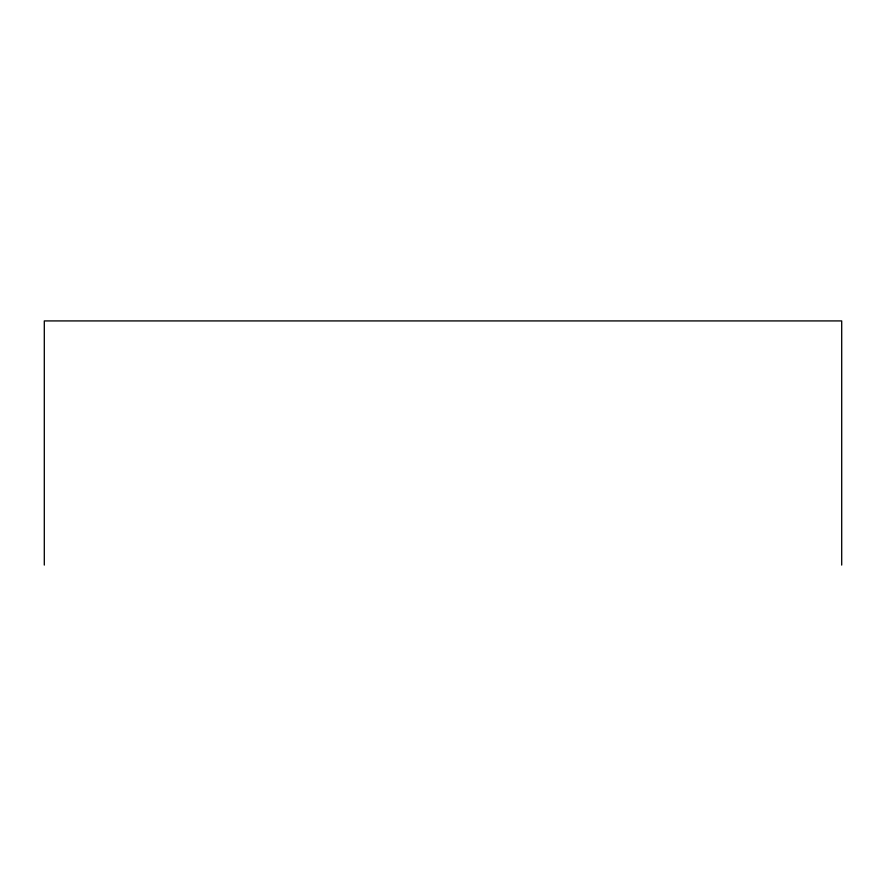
<?xml version="1.0" encoding="UTF-8"?>
<svg xmlns="http://www.w3.org/2000/svg" width="886" height="886" viewBox="0 0 886 886"><rect width="100%" height="100%" fill="white"/><g stroke="black" fill="none" stroke-linecap="round" stroke-linejoin="round"><path stroke-width="1.33" d="M841.7 565.08L841.7 320.92L44.3 320.92L44.3 565.08"/></g></svg>
